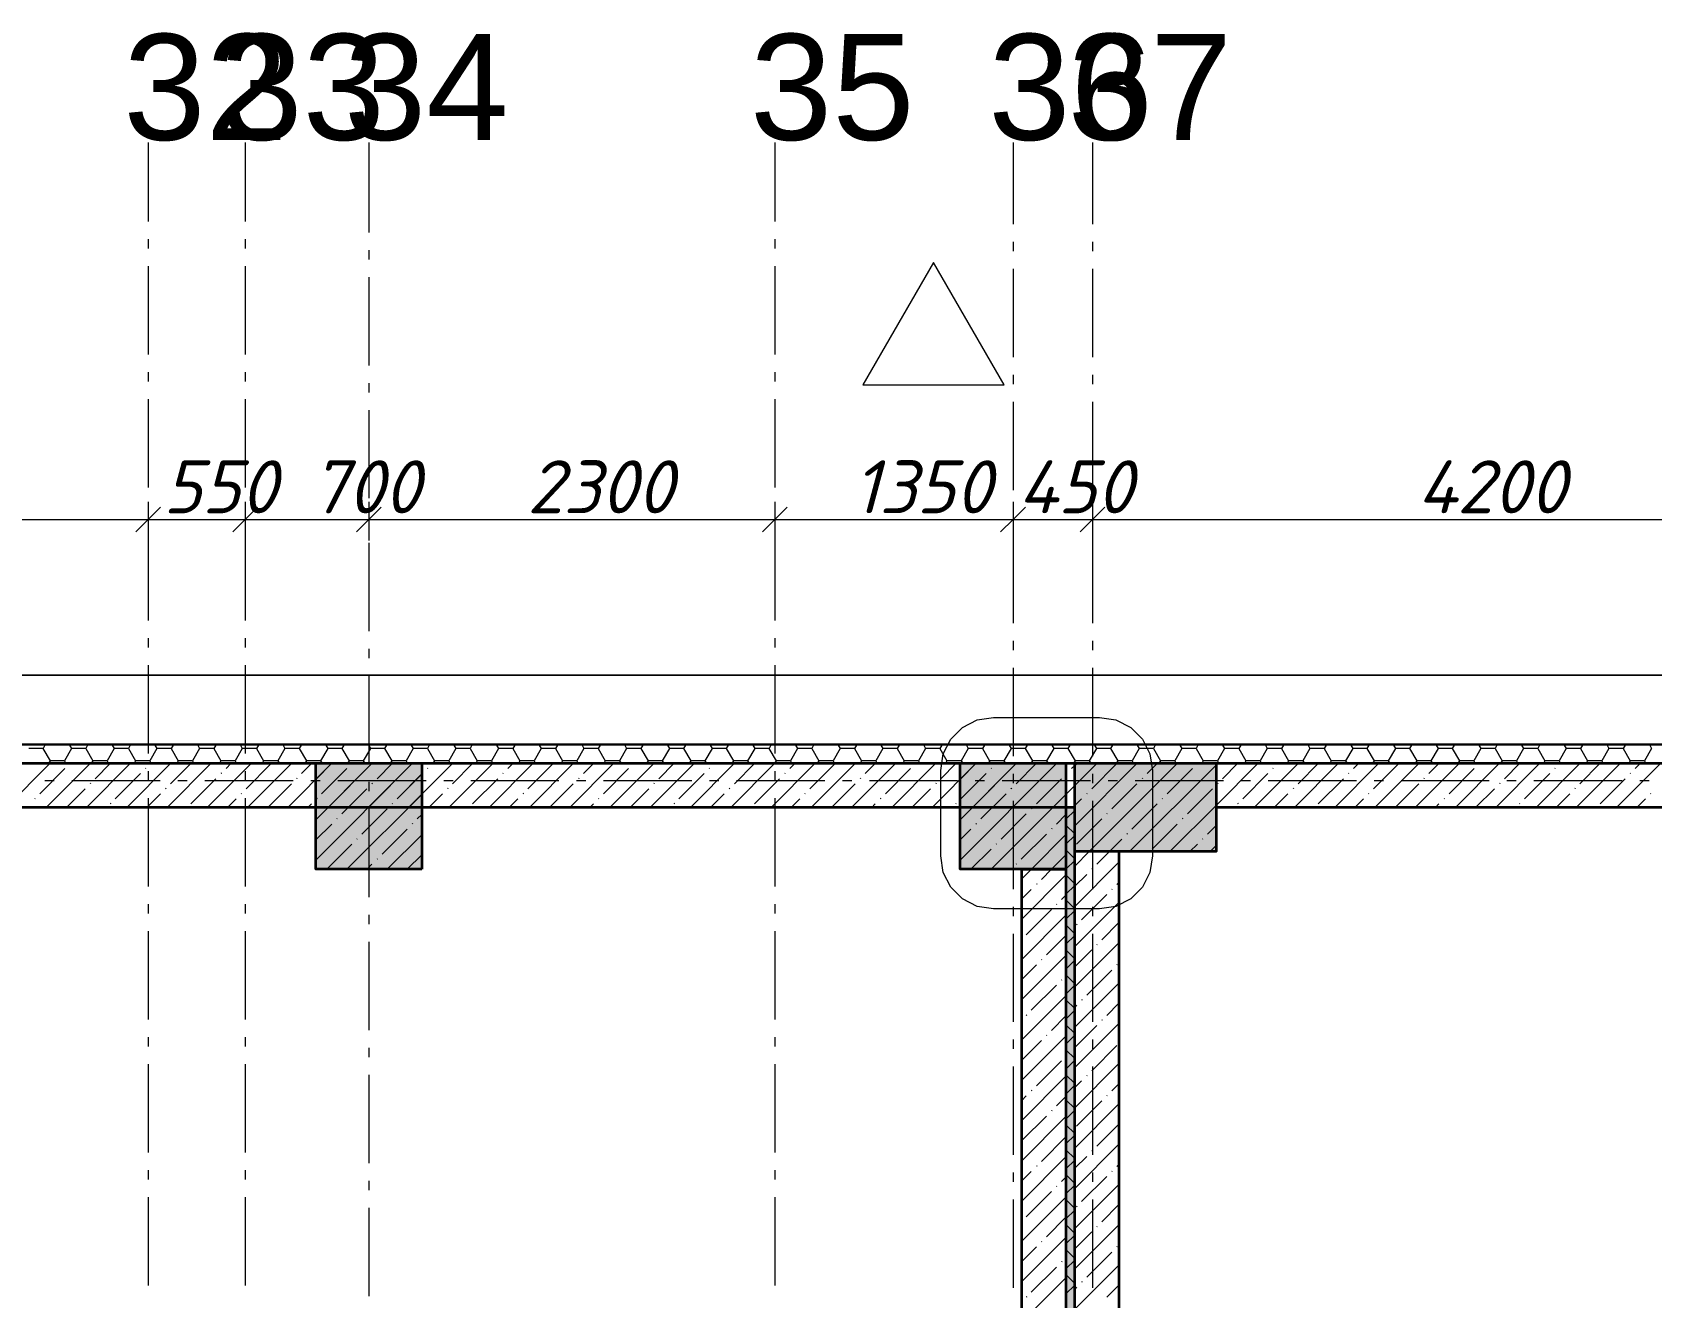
# Model space of a CAD drawing. Header units: millimetres. Extents: x -81576 to 1046824, y -248937 to 691537.
# Drawn here: x 144131 to 153304, y 679416 to 686580 of the extents above; entities that cross this region are included whole.
import ezdxf

# ---------------------------------------------------------------- set-up
doc = ezdxf.new("R2010")
doc.units = ezdxf.units.MM
doc.layers.add('PDF _Геометрия', color=7, linetype='Continuous', true_color=0x1d1d1d)
doc.layers.add('PDF _Сплошная заливка', color=7, linetype='Continuous', true_color=0xffffff)
doc.layers.add('PDF _Текст', color=7, linetype='Continuous')
doc.styles.add('PDF ArialMT', font='arial.ttf')
doc.styles.add('PDF ISOCPEUR Italic', font='isocpeui.ttf')

msp = doc.modelspace()

# ---------------------------------------------------------------- hatches: boundary and pattern name
at = {"layer": 'PDF _Сплошная заливка', "true_color": 0x636466, "transparency": 33554559}
for points in [[(145736, 681841.1), (146336, 681841.1), (146336, 682441.1), (145736, 682441.1)], [(149386, 681841.1), (149986, 681841.1), (149986, 682441.1), (149386, 682441.1)], [(150036, 681941.1), (150836, 681941.1), (150836, 682441.1), (150036, 682441.1)], [(149986, 664541.1), (150036, 664541.1), (150036, 682191.1), (149986, 682191.1)]]:
    msp.add_hatch(color=251, dxfattribs=at).paths.add_polyline_path(points)

# ---------------------------------------------------------------- linework, layer by layer
at = {"layer": 'PDF _Геометрия', "color": 7, "lineweight": 9}
for points in [[(144786, 685956.9), (144786, 685508.3)], [(145336, 685956.9), (145336, 685508.3)], [(146036, 685956.9), (146036, 685447.3)], [(148336, 685956.9), (148336, 685508.3)], [(149686, 685956.9), (149686, 685493.8)], [(150136, 685956.9), (150136, 685493.8)], [(144786, 685408.3), (144786, 685355.4)], [(145336, 685408.3), (145336, 685355.4)], [(148336, 685408.3), (148336, 685355.4)], [(146036, 685347.3), (146036, 685294.4)], [(149686, 685393.8), (149686, 685340.9)], [(150136, 685393.8), (150136, 685340.9)], [(144786, 685255.4), (144786, 684755.4)], [(145336, 685255.4), (145336, 684755.4)], [(148336, 685255.4), (148336, 684755.4)], [(149686, 685240.9), (149686, 684740.9)], [(150136, 685240.9), (150136, 684740.9)], [(146036, 685194.4), (146036, 684694.4)], [(144786, 684655.4), (144786, 684602.4)], [(145336, 684655.4), (145336, 684602.4)], [(146036, 684594.4), (146036, 684541.5)], [(148336, 684655.4), (148336, 684602.4)], [(149686, 684640.9), (149686, 684588)], [(150136, 684640.9), (150136, 684588)], [(144786, 684502.4), (144786, 684002.4)], [(145336, 684502.4), (145336, 684002.4)], [(148336, 684502.4), (148336, 684002.4)], [(146036, 684441.5), (146036, 683941.5)], [(149686, 684488), (149686, 683988)], [(150136, 684488), (150136, 683988)], [(144856, 683892), (144786, 683822), (144716, 683752)], [(144786, 683921), (144786, 683822), (144786, 683702)], [(144786, 683902.4), (144786, 683849.5)], [(145406, 683892), (145336, 683822), (145266, 683752)], [(145336, 683921), (145336, 683822), (145336, 683702)], [(145336, 683902.4), (145336, 683849.5)], [(146106, 683892), (146036, 683822), (145966, 683752)], [(146036, 683921), (146036, 683822), (146036, 683702)], [(148406, 683892), (148336, 683822), (148266, 683752)], [(148336, 683921), (148336, 683822), (148336, 683702)], [(148336, 683902.4), (148336, 683849.5)], [(149756, 683892), (149686, 683822), (149616, 683752)], [(149686, 683921), (149686, 683822), (149686, 683702)], [(149686, 683888), (149686, 683835.1)], [(150206, 683892), (150136, 683822), (150066, 683752)], [(150136, 683921), (150136, 683822), (150136, 683702)], [(150136, 683888), (150136, 683835.1)], [(117786, 683822), (120786, 683822), (121116, 683822), (123386, 683822), (126786, 683822), (128786, 683822), (129786, 683822), (132136, 683822), (134436, 683822), (135786, 683822), (138786, 683822), (142086, 683822), (144786, 683822), (145336, 683822), (146036, 683822), (148336, 683822), (149686, 683822), (150136, 683822), (154336, 683822), (156836, 683822), (157336, 683822), (162836, 683822)], [(146036, 683841.5), (146036, 683788.6)], [(144786, 683749.5), (144786, 683249.5)], [(145336, 683749.5), (145336, 683249.5)], [(146036, 683688.6), (146036, 683188.6)], [(148336, 683749.5), (148336, 683249.5)], [(149686, 683735.1), (149686, 683235.1)], [(150136, 683735.1), (150136, 683235.1)], [(144786, 683149.5), (144786, 683096.6)], [(145336, 683149.5), (145336, 683096.6)], [(148336, 683149.5), (148336, 683096.6)], [(149686, 683135.1), (149686, 683082.1)], [(150136, 683135.1), (150136, 683082.1)], [(146036, 683088.6), (146036, 683035.7)], [(144786, 682996.6), (144786, 682496.6)], [(145336, 682996.6), (145336, 682496.6)], [(146036, 682935.7), (146036, 682435.7)], [(148336, 682996.6), (148336, 682496.6)], [(149686, 682982.1), (149686, 682482.1)], [(150136, 682982.1), (150136, 682482.1)], [(176286, 682443.1), (134085.7, 682443.1)], [(176286, 682441.1), (134085.7, 682441.1)], [(144786, 682396.6), (144786, 682343.7)], [(145336, 682396.6), (145336, 682343.7)], [(148336, 682396.6), (148336, 682343.7)], [(149686, 682382.1), (149686, 682329.2)], [(150136, 682382.1), (150136, 682329.2)], [(144254.9, 682341.1), (144202, 682341.1)], [(144854.9, 682341.1), (144354.9, 682341.1)], [(145007.8, 682341.1), (144954.9, 682341.1)], [(145607.8, 682341.1), (145107.8, 682341.1)], [(145760.7, 682341.1), (145707.8, 682341.1)], [(146360.7, 682341.1), (145860.7, 682341.1)], [(146036, 682335.7), (146036, 682282.8)], [(146513.7, 682341.1), (146460.7, 682341.1)], [(147113.7, 682341.1), (146613.7, 682341.1)], [(147266.6, 682341.1), (147213.7, 682341.1)], [(147866.6, 682341.1), (147366.6, 682341.1)], [(148019.5, 682341.1), (147966.6, 682341.1)], [(148619.5, 682341.1), (148119.5, 682341.1)], [(148772.4, 682341.1), (148719.5, 682341.1)], [(149372.4, 682341.1), (148872.4, 682341.1)], [(149525.3, 682341.1), (149472.4, 682341.1)], [(150125.3, 682341.1), (149625.3, 682341.1)], [(150278.2, 682341.1), (150225.3, 682341.1)], [(150878.2, 682341.1), (150378.2, 682341.1)], [(151031.2, 682341.1), (150978.2, 682341.1)], [(151631.2, 682341.1), (151131.2, 682341.1)], [(151784.1, 682341.1), (151731.2, 682341.1)], [(152384.1, 682341.1), (151884.1, 682341.1)], [(152537, 682341.1), (152484.1, 682341.1)], [(153137, 682341.1), (152637, 682341.1)], [(153289.9, 682341.1), (153237, 682341.1)], [(144786, 682243.7), (144786, 681743.7)], [(145336, 682243.7), (145336, 681743.7)], [(148336, 682243.7), (148336, 681743.7)], [(149686, 682229.2), (149686, 681729.2)], [(150136, 682229.2), (150136, 681729.2)], [(146036, 682182.8), (146036, 681682.8)], [(144786, 681643.7), (144786, 681590.8)], [(145336, 681643.7), (145336, 681590.8)], [(146036, 681582.8), (146036, 681529.8)], [(148336, 681643.7), (148336, 681590.8)], [(149686, 681629.2), (149686, 681576.3)], [(150136, 681629.2), (150136, 681576.3)], [(144786, 681490.8), (144786, 680990.8)], [(145336, 681490.8), (145336, 680990.8)], [(148336, 681490.8), (148336, 680990.8)], [(149686, 681476.3), (149686, 680976.3)], [(150136, 681476.3), (150136, 680976.3)], [(146036, 681429.8), (146036, 680929.8)], [(144786, 680890.8), (144786, 680837.9)], [(145336, 680890.8), (145336, 680837.9)], [(146036, 680829.8), (146036, 680776.9)], [(148336, 680890.8), (148336, 680837.9)], [(149686, 680876.3), (149686, 680823.4)], [(150136, 680876.3), (150136, 680823.4)], [(144786, 680737.9), (144786, 680237.9)], [(145336, 680737.9), (145336, 680237.9)], [(148336, 680737.9), (148336, 680237.9)], [(146036, 680676.9), (146036, 680176.9)], [(149686, 680723.4), (149686, 680223.4)], [(150136, 680723.4), (150136, 680223.4)], [(144786, 680137.9), (144786, 680084.9)], [(145336, 680137.9), (145336, 680084.9)], [(148336, 680137.9), (148336, 680084.9)], [(149686, 680123.4), (149686, 680070.5)], [(150136, 680123.4), (150136, 680070.5)], [(146036, 680076.9), (146036, 680024)], [(144786, 679984.9), (144786, 679484.9)], [(145336, 679984.9), (145336, 679484.9)], [(146036, 679924), (146036, 679424)], [(148336, 679984.9), (148336, 679484.9)], [(149686, 679970.5), (149686, 679470.5)], [(150136, 679970.5), (150136, 679470.5)]]:
    msp.add_lwpolyline(points, dxfattribs=at)
for points in [[(149636.2, 684584.5), (149236, 685277.7), (148835.8, 684584.5)], [(201544, 682941.1), (96896, 682941.1), (96896, 651568.6), (96896, 682941.1)], [(149400, 681673.7), (149333.6, 681740), (149291, 681823.7), (149276.3, 681916.4), (149276.3, 682401.1), (149291, 682493.8), (149333.6, 682577.5), (149400, 682643.8), (149483.6, 682686.4), (149576.3, 682701.1), (150176.1, 682701.1), (150268.8, 682686.4), (150352.5, 682643.8), (150418.8, 682577.5), (150461.4, 682493.8), (150476.1, 682401.1), (150476.1, 681916.4), (150461.4, 681823.7), (150418.8, 681740), (150352.5, 681673.7), (150268.8, 681631), (150176.1, 681616.4), (149576.3, 681616.4), (149483.6, 681631)]]:
    msp.add_lwpolyline(points, close=True, dxfattribs=at)
at = {"layer": 'PDF _Геометрия', "color": 7, "lineweight": 13}
for points in [[(97276, 669786.1), (97276, 682551.1), (97386, 682551.1), (201086, 682551.1), (201196, 682551.1), (201196, 637747.2)], [(176286, 682543.1), (134085.7, 682543.1)]]:
    msp.add_lwpolyline(points, dxfattribs=at)
at = {"layer": 'PDF _Геометрия', "lineweight": 9}
for points in [[(144190.8, 682524.3), (144110.1, 682524.3)], [(144190.7, 682524.3), (144231.1, 682454.5)], [(144201.6, 682543.1), (144190.8, 682524.4)], [(144352, 682524.4), (144311.7, 682454.5)], [(144341.2, 682543.1), (144352, 682524.3)], [(144432.7, 682524.3), (144352, 682524.3)], [(144443.5, 682543.1), (144432.7, 682524.4)], [(144432.7, 682524.3), (144473, 682454.5)], [(144594, 682524.4), (144553.7, 682454.5)], [(144583.1, 682543.1), (144594, 682524.3)], [(144674.6, 682524.3), (144594, 682524.3)], [(144685.5, 682543.1), (144674.6, 682524.4)], [(144674.6, 682524.3), (144714.9, 682454.5)], [(144835.9, 682524.4), (144795.6, 682454.5)], [(144825.1, 682543.1), (144835.9, 682524.3)], [(144916.6, 682524.3), (144835.9, 682524.3)], [(144916.5, 682524.3), (144956.9, 682454.5)], [(144927.4, 682543.1), (144916.6, 682524.4)], [(145077.9, 682524.4), (145037.5, 682454.5)], [(145067, 682543.1), (145077.8, 682524.3)], [(145158.5, 682524.3), (145077.9, 682524.3)], [(145169.3, 682543.1), (145158.5, 682524.4)], [(145158.5, 682524.3), (145198.8, 682454.5)], [(145319.8, 682524.4), (145279.5, 682454.5)], [(145308.9, 682543.1), (145319.8, 682524.3)], [(145400.4, 682524.3), (145319.8, 682524.3)], [(145411.3, 682543.1), (145400.4, 682524.4)], [(145400.4, 682524.3), (145440.7, 682454.5)], [(145561.7, 682524.4), (145521.4, 682454.5)], [(145550.9, 682543.1), (145561.7, 682524.3)], [(145642.4, 682524.3), (145561.7, 682524.3)], [(145642.3, 682524.3), (145682.7, 682454.5)], [(145653.2, 682543.1), (145642.4, 682524.4)], [(145803.7, 682524.4), (145763.3, 682454.5)], [(145792.8, 682543.1), (145803.6, 682524.3)], [(145884.3, 682524.3), (145803.7, 682524.3)], [(145895.1, 682543.1), (145884.3, 682524.4)], [(145884.3, 682524.3), (145924.6, 682454.5)], [(146045.6, 682524.4), (146005.3, 682454.5)], [(146034.7, 682543.1), (146045.6, 682524.3)], [(146126.2, 682524.3), (146045.6, 682524.3)], [(146137.1, 682543.1), (146126.2, 682524.4)], [(146126.2, 682524.3), (146166.5, 682454.5)], [(146287.5, 682524.4), (146247.2, 682454.5)], [(146276.7, 682543.1), (146287.5, 682524.3)], [(146368.2, 682524.3), (146287.5, 682524.3)], [(146379, 682543.1), (146368.2, 682524.4)], [(146368.2, 682524.3), (146408.5, 682454.5)], [(146529.5, 682524.4), (146489.1, 682454.5)], [(146518.6, 682543.1), (146529.4, 682524.3)], [(146610.1, 682524.3), (146529.5, 682524.3)], [(146620.9, 682543.1), (146610.1, 682524.4)], [(146610.1, 682524.3), (146650.4, 682454.5)], [(146771.4, 682524.4), (146731.1, 682454.5)], [(146760.5, 682543.1), (146771.4, 682524.3)], [(146852, 682524.3), (146771.4, 682524.3)], [(146862.9, 682543.1), (146852, 682524.4)], [(146852, 682524.3), (146892.3, 682454.5)], [(147013.3, 682524.4), (146973, 682454.5)], [(147002.5, 682543.1), (147013.3, 682524.3)], [(147094, 682524.3), (147013.3, 682524.3)], [(147104.8, 682543.1), (147094, 682524.4)], [(147094, 682524.3), (147134.3, 682454.5)], [(147255.3, 682524.4), (147214.9, 682454.5)], [(147244.4, 682543.1), (147255.3, 682524.3)], [(147335.9, 682524.3), (147255.3, 682524.3)], [(147346.7, 682543.1), (147335.9, 682524.4)], [(147335.9, 682524.3), (147376.2, 682454.5)], [(147497.2, 682524.4), (147456.9, 682454.5)], [(147486.3, 682543.1), (147497.2, 682524.3)], [(147577.8, 682524.3), (147497.2, 682524.3)], [(147588.7, 682543.1), (147577.8, 682524.4)], [(147577.8, 682524.3), (147618.2, 682454.5)], [(147739.1, 682524.4), (147698.8, 682454.5)], [(147728.3, 682543.1), (147739.1, 682524.3)], [(147819.8, 682524.3), (147739.1, 682524.3)], [(147830.6, 682543.1), (147819.8, 682524.4)], [(147819.8, 682524.3), (147860.1, 682454.5)], [(147981.1, 682524.4), (147940.8, 682454.5)], [(147970.2, 682543.1), (147981.1, 682524.3)], [(148061.7, 682524.3), (147981.1, 682524.3)], [(148072.6, 682543.1), (148061.7, 682524.4)], [(148061.7, 682524.3), (148102, 682454.5)], [(148223, 682524.4), (148182.7, 682454.5)], [(148212.2, 682543.1), (148223, 682524.3)], [(148303.7, 682524.3), (148223, 682524.3)], [(148303.6, 682524.3), (148344, 682454.5)], [(148314.5, 682543.1), (148303.7, 682524.4)], [(148464.9, 682524.4), (148424.6, 682454.5)], [(148454.1, 682543.1), (148464.9, 682524.3)], [(148545.6, 682524.3), (148464.9, 682524.3)], [(148556.4, 682543.1), (148545.6, 682524.4)], [(148545.6, 682524.3), (148585.9, 682454.5)], [(148706.9, 682524.4), (148666.6, 682454.5)], [(148696, 682543.1), (148706.9, 682524.3)], [(148787.5, 682524.3), (148706.9, 682524.3)], [(148798.4, 682543.1), (148787.5, 682524.4)], [(148787.5, 682524.3), (148827.8, 682454.5)], [(148948.8, 682524.4), (148908.5, 682454.5)], [(148938, 682543.1), (148948.8, 682524.3)], [(149029.5, 682524.3), (148948.8, 682524.3)], [(149029.4, 682524.3), (149069.8, 682454.5)], [(149040.3, 682543.1), (149029.5, 682524.4)], [(149190.7, 682524.4), (149150.4, 682454.5)], [(149179.9, 682543.1), (149190.7, 682524.3)], [(149271.4, 682524.3), (149190.7, 682524.3)], [(149282.2, 682543.1), (149271.4, 682524.4)], [(149271.4, 682524.3), (149311.7, 682454.5)], [(149432.7, 682524.4), (149392.4, 682454.5)], [(149421.8, 682543.1), (149432.7, 682524.3)], [(149513.3, 682524.3), (149432.7, 682524.3)], [(149524.2, 682543.1), (149513.3, 682524.4)], [(149513.3, 682524.3), (149553.6, 682454.5)], [(149674.6, 682524.4), (149634.3, 682454.5)], [(149663.8, 682543.1), (149674.6, 682524.3)], [(149755.3, 682524.3), (149674.6, 682524.3)], [(149755.2, 682524.3), (149795.6, 682454.5)], [(149766.1, 682543.1), (149755.3, 682524.4)], [(149916.6, 682524.4), (149876.2, 682454.5)], [(149905.7, 682543.1), (149916.5, 682524.3)], [(149997.2, 682524.3), (149916.6, 682524.3)], [(150008, 682543.1), (149997.2, 682524.4)], [(149997.2, 682524.3), (150037.5, 682454.5)], [(150158.5, 682524.4), (150118.2, 682454.5)], [(150147.6, 682543.1), (150158.5, 682524.3)], [(150239.1, 682524.3), (150158.5, 682524.3)], [(150250, 682543.1), (150239.1, 682524.4)], [(150239.1, 682524.3), (150279.4, 682454.5)], [(150400.4, 682524.4), (150360.1, 682454.5)], [(150389.6, 682543.1), (150400.4, 682524.3)], [(150481.1, 682524.3), (150400.4, 682524.3)], [(150491.9, 682543.1), (150481.1, 682524.4)], [(150481.1, 682524.3), (150521.4, 682454.5)], [(150642.4, 682524.4), (150602, 682454.5)], [(150631.5, 682543.1), (150642.3, 682524.3)], [(150723, 682524.3), (150642.4, 682524.3)], [(150733.8, 682543.1), (150723, 682524.4)], [(150723, 682524.3), (150763.3, 682454.5)], [(150884.3, 682524.4), (150844, 682454.5)], [(150873.4, 682543.1), (150884.3, 682524.3)], [(150964.9, 682524.3), (150884.3, 682524.3)], [(150975.8, 682543.1), (150964.9, 682524.4)], [(150964.9, 682524.3), (151005.2, 682454.5)], [(151126.2, 682524.4), (151085.9, 682454.5)], [(151115.4, 682543.1), (151126.2, 682524.3)], [(151206.9, 682524.3), (151126.2, 682524.3)], [(151217.7, 682543.1), (151206.9, 682524.4)], [(151206.9, 682524.3), (151247.2, 682454.5)], [(151368.2, 682524.4), (151327.8, 682454.5)], [(151357.3, 682543.1), (151368.1, 682524.3)], [(151448.8, 682524.3), (151368.2, 682524.3)], [(151459.6, 682543.1), (151448.8, 682524.4)], [(151448.8, 682524.3), (151489.1, 682454.5)], [(151610.1, 682524.4), (151569.8, 682454.5)], [(151599.2, 682543.1), (151610.1, 682524.3)], [(151690.7, 682524.3), (151610.1, 682524.3)], [(151701.6, 682543.1), (151690.7, 682524.4)], [(151690.7, 682524.3), (151731, 682454.5)], [(151852, 682524.4), (151811.7, 682454.5)], [(151841.2, 682543.1), (151852, 682524.3)], [(151932.7, 682524.3), (151852, 682524.3)], [(151943.5, 682543.1), (151932.7, 682524.4)], [(151932.7, 682524.3), (151973, 682454.5)], [(152094, 682524.4), (152053.6, 682454.5)], [(152083.1, 682543.1), (152094, 682524.3)], [(152174.6, 682524.3), (152094, 682524.3)], [(152185.4, 682543.1), (152174.6, 682524.4)], [(152174.6, 682524.3), (152214.9, 682454.5)], [(152335.9, 682524.4), (152295.6, 682454.5)], [(152325, 682543.1), (152335.9, 682524.3)], [(152416.6, 682524.3), (152335.9, 682524.3)], [(152416.5, 682524.3), (152456.9, 682454.5)], [(152427.4, 682543.1), (152416.6, 682524.4)], [(152577.8, 682524.4), (152537.5, 682454.5)], [(152567, 682543.1), (152577.8, 682524.3)], [(152658.5, 682524.3), (152577.8, 682524.3)], [(152669.3, 682543.1), (152658.5, 682524.4)], [(152658.5, 682524.3), (152698.8, 682454.5)], [(152819.8, 682524.4), (152779.5, 682454.5)], [(152808.9, 682543.1), (152819.8, 682524.3)], [(152900.4, 682524.3), (152819.8, 682524.3)], [(152911.3, 682543.1), (152900.4, 682524.4)], [(152900.4, 682524.3), (152940.7, 682454.5)], [(153061.7, 682524.4), (153021.4, 682454.5)], [(153050.9, 682543.1), (153061.7, 682524.3)], [(153142.4, 682524.3), (153061.7, 682524.3)], [(153142.3, 682524.3), (153182.7, 682454.5)], [(153153.2, 682543.1), (153142.4, 682524.4)], [(153303.6, 682524.4), (153263.3, 682454.5)], [(153292.8, 682543.1), (153303.6, 682524.3)], [(144231.2, 682441.1), (143981.2, 682191.1)], [(144315.2, 682411.1), (144172.7, 682268.5)], [(144459.3, 682441.1), (144209.3, 682191.1)], [(144231.1, 682454.5), (144224.5, 682443.1)], [(144311.7, 682454.5), (144231.1, 682454.5)], [(144311.7, 682454.5), (144318.3, 682443.1)], [(144345.3, 682441.1), (144343.7, 682439.6)], [(144687.4, 682441.1), (144437.4, 682191.1)], [(144473, 682454.5), (144466.4, 682443.1)], [(144553.7, 682454.5), (144473, 682454.5)], [(144573.4, 682441.1), (144486.3, 682354)], [(144553.6, 682454.5), (144560.2, 682443.1)], [(144742.9, 682382.6), (144600.3, 682240)], [(144915.5, 682441.1), (144665.5, 682191.1)], [(144714.9, 682454.5), (144708.4, 682443.1)], [(144795.6, 682454.5), (144714.9, 682454.5)], [(144773.8, 682413.4), (144771.4, 682411.1)], [(144795.6, 682454.5), (144802.2, 682443.1)], [(144801.5, 682441.1), (144799.9, 682439.6)], [(145143.6, 682441.1), (144893.6, 682191.1)], [(145029.6, 682441.1), (144914, 682325.5)], [(144956.9, 682454.5), (144950.3, 682443.1)], [(145037.5, 682454.5), (144956.9, 682454.5)], [(145037.5, 682454.5), (145044.1, 682443.1)], [(145371.7, 682441.1), (145121.7, 682191.1)], [(145198.8, 682454.5), (145192.2, 682443.1)], [(145279.5, 682454.5), (145198.8, 682454.5)], [(145201.5, 682384.9), (145199.1, 682382.6)], [(145257.7, 682441.1), (145227.6, 682411.1)], [(145279.4, 682454.5), (145286, 682443.1)], [(145484.2, 682439.6), (145341.7, 682297)], [(145599.8, 682441.1), (145349.8, 682191.1)], [(145440.8, 682454.5), (145434.2, 682443.1)], [(145521.4, 682454.5), (145440.8, 682454.5)], [(145521.4, 682454.5), (145528, 682443.1)], [(145736, 682349.2), (145827.9, 682441.1), (145577.9, 682191.1)], [(145713.9, 682441.1), (145655.3, 682382.6)], [(145682.7, 682454.5), (145676.1, 682443.1)], [(145763.3, 682454.5), (145682.7, 682454.5)], [(145736, 682121.1), (146056, 682441.1), (145806, 682191.1)], [(145736, 681893), (146284.1, 682441.1), (146034.1, 682191.1)], [(145763.3, 682454.5), (145769.9, 682443.1)], [(145924.6, 682454.5), (145918, 682443.1)], [(146005.3, 682454.5), (145924.6, 682454.5)], [(146005.3, 682454.5), (146011.8, 682443.1)], [(146166.6, 682454.5), (146160, 682443.1)], [(146247.2, 682454.5), (146166.6, 682454.5)], [(146339.6, 682382.6), (146197, 682240), (146336, 682379)], [(146247.2, 682454.5), (146253.8, 682443.1)], [(146512.2, 682441.1), (146262.2, 682191.1)], [(146370.5, 682413.4), (146368.1, 682411.1)], [(146398.2, 682441.1), (146396.6, 682439.6)], [(146408.5, 682454.5), (146401.9, 682443.1)], [(146489.1, 682454.5), (146408.5, 682454.5)], [(146489.1, 682454.5), (146495.7, 682443.1)], [(146740.3, 682441.1), (146490.3, 682191.1)], [(146626.3, 682441.1), (146510.7, 682325.5)], [(146650.4, 682454.5), (146643.8, 682443.1)], [(146731.1, 682454.5), (146650.4, 682454.5)], [(146968.4, 682441.1), (146718.4, 682191.1)], [(146731.1, 682454.5), (146737.6, 682443.1)], [(146798.2, 682384.9), (146795.8, 682382.6)], [(146854.4, 682441.1), (146824.3, 682411.1)], [(146892.4, 682454.5), (146885.8, 682443.1)], [(146973, 682454.5), (146892.4, 682454.5)], [(147080.9, 682439.6), (146938.3, 682297)], [(147196.5, 682441.1), (146946.5, 682191.1)], [(146973, 682454.5), (146979.6, 682443.1)], [(147134.3, 682454.5), (147127.7, 682443.1)], [(147214.9, 682454.5), (147134.3, 682454.5)], [(147424.6, 682441.1), (147174.6, 682191.1)], [(147214.9, 682454.5), (147221.5, 682443.1)], [(147310.5, 682441.1), (147252, 682382.6)], [(147508.6, 682411.1), (147366, 682268.5)], [(147376.2, 682454.5), (147369.7, 682443.1)], [(147456.9, 682454.5), (147376.2, 682454.5)], [(147652.7, 682441.1), (147402.7, 682191.1)], [(147456.9, 682454.5), (147463.4, 682443.1)], [(147538.6, 682441.1), (147537.1, 682439.6)], [(147618.2, 682454.5), (147611.6, 682443.1)], [(147698.8, 682454.5), (147618.2, 682454.5)], [(147880.8, 682441.1), (147630.8, 682191.1)], [(147766.7, 682441.1), (147679.7, 682354)], [(147698.8, 682454.5), (147705.4, 682443.1)], [(147936.3, 682382.6), (147793.7, 682240)], [(147860.1, 682454.5), (147853.5, 682443.1)], [(148108.9, 682441.1), (147858.9, 682191.1)], [(147940.8, 682454.5), (147860.1, 682454.5)], [(147940.7, 682454.5), (147947.3, 682443.1)], [(147967.2, 682413.4), (147964.8, 682411.1)], [(147994.8, 682441.1), (147993.3, 682439.6)], [(148337, 682441.1), (148087, 682191.1)], [(148102, 682454.5), (148095.5, 682443.1)], [(148182.7, 682454.5), (148102, 682454.5)], [(148222.9, 682441.1), (148107.4, 682325.5)], [(148182.7, 682454.5), (148189.2, 682443.1)], [(148565.1, 682441.1), (148315.1, 682191.1)], [(148344, 682454.5), (148337.4, 682443.1)], [(148424.6, 682454.5), (148344, 682454.5)], [(148394.8, 682384.9), (148392.5, 682382.6)], [(148451, 682441.1), (148421, 682411.1)], [(148424.6, 682454.5), (148431.2, 682443.1)], [(148677.6, 682439.6), (148535, 682297)], [(148793.2, 682441.1), (148543.2, 682191.1)], [(148585.9, 682454.5), (148579.3, 682443.1)], [(148666.6, 682454.5), (148585.9, 682454.5)], [(148666.5, 682454.5), (148673.1, 682443.1)], [(149021.3, 682441.1), (148771.3, 682191.1)], [(148827.8, 682454.5), (148821.3, 682443.1)], [(148908.5, 682454.5), (148827.8, 682454.5)], [(148907.2, 682441.1), (148848.7, 682382.6)], [(148908.5, 682454.5), (148915, 682443.1)], [(149105.3, 682411.1), (148962.7, 682268.5)], [(149249.4, 682441.1), (148999.4, 682191.1)], [(149069.8, 682454.5), (149063.2, 682443.1)], [(149150.4, 682454.5), (149069.8, 682454.5)], [(149135.3, 682441.1), (149133.8, 682439.6)], [(149150.4, 682454.5), (149157, 682443.1)], [(149386, 682349.6), (149477.5, 682441.1), (149227.5, 682191.1)], [(149363.4, 682441.1), (149276.4, 682354)], [(149311.7, 682454.5), (149305.1, 682443.1)], [(149392.4, 682454.5), (149311.7, 682454.5)], [(149386, 682121.5), (149705.6, 682441.1), (149455.6, 682191.1)], [(149386, 681893.4), (149933.7, 682441.1), (149683.7, 682191.1)], [(149392.3, 682454.5), (149398.9, 682443.1)], [(149553.7, 682454.5), (149547.1, 682443.1)], [(149634.3, 682454.5), (149553.7, 682454.5)], [(149634.3, 682454.5), (149640.9, 682443.1)], [(149795.6, 682454.5), (149789, 682443.1)], [(149876.2, 682454.5), (149795.6, 682454.5)], [(149876.2, 682454.5), (149882.8, 682443.1)], [(150161.8, 682441.1), (150036, 682315.3), (149911.8, 682191.1)], [(149991.5, 682384.9), (149989.2, 682382.6)], [(150047.7, 682441.1), (150036, 682429.4), (150017.7, 682411.1)], [(150037.5, 682454.5), (150030.9, 682443.1)], [(150618, 682441.1), (150118, 681941.1), (150036, 681859.1)], [(150389.9, 682441.1), (150036, 682087.2)], [(150118.2, 682454.5), (150037.5, 682454.5)], [(150118.1, 682454.5), (150124.7, 682443.1)], [(150274.3, 682439.6), (150131.7, 682297)], [(150279.5, 682454.5), (150272.9, 682443.1)], [(150360.1, 682454.5), (150279.5, 682454.5)], [(150846.1, 682441.1), (150836, 682431.1), (150346.1, 681941.1)], [(150360.1, 682454.5), (150366.7, 682443.1)], [(150503.9, 682441.1), (150445.4, 682382.6)], [(150521.4, 682454.5), (150514.8, 682443.1)], [(150602, 682454.5), (150521.4, 682454.5)], [(150702, 682411.1), (150559.4, 682268.5)], [(151074.2, 682441.1), (150836, 682202.9), (150574.2, 681941.1)], [(150602, 682454.5), (150608.6, 682443.1)], [(150732, 682441.1), (150730.5, 682439.6)], [(150763.3, 682454.5), (150756.7, 682443.1)], [(150844, 682454.5), (150763.3, 682454.5)], [(150844, 682454.5), (150850.5, 682443.1)], [(150960.1, 682441.1), (150873.1, 682354)], [(151129.7, 682382.6), (150987.1, 682240)], [(151005.3, 682454.5), (150998.7, 682443.1)], [(151085.9, 682454.5), (151005.3, 682454.5)], [(151302.3, 682441.1), (151052.3, 682191.1)], [(151085.9, 682454.5), (151092.5, 682443.1)], [(151160.5, 682413.4), (151158.2, 682411.1)], [(151188.2, 682441.1), (151186.7, 682439.6)], [(151247.2, 682454.5), (151240.6, 682443.1)], [(151327.8, 682454.5), (151247.2, 682454.5)], [(151530.4, 682441.1), (151280.4, 682191.1)], [(151416.3, 682441.1), (151300.7, 682325.5)], [(151327.8, 682454.5), (151334.4, 682443.1)], [(151489.1, 682454.5), (151482.6, 682443.1)], [(151569.8, 682454.5), (151489.1, 682454.5)], [(151758.5, 682441.1), (151508.5, 682191.1)], [(151569.8, 682454.5), (151576.3, 682443.1)], [(151588.2, 682384.9), (151585.9, 682382.6)], [(151644.4, 682441.1), (151614.4, 682411.1)], [(151731.1, 682454.5), (151724.5, 682443.1)], [(151871, 682439.6), (151728.4, 682297)], [(151811.7, 682454.5), (151731.1, 682454.5)], [(151986.6, 682441.1), (151736.6, 682191.1)], [(151811.7, 682454.5), (151818.3, 682443.1)], [(152214.7, 682441.1), (151964.7, 682191.1)], [(151973, 682454.5), (151966.4, 682443.1)], [(152053.6, 682454.5), (151973, 682454.5)], [(152100.6, 682441.1), (152042.1, 682382.6)], [(152053.6, 682454.5), (152060.2, 682443.1)], [(152298.7, 682411.1), (152156.1, 682268.5)], [(152442.8, 682441.1), (152192.8, 682191.1)], [(152214.9, 682454.5), (152208.4, 682443.1)], [(152295.6, 682454.5), (152214.9, 682454.5)], [(152295.6, 682454.5), (152302.1, 682443.1)], [(152328.7, 682441.1), (152327.2, 682439.6)], [(152670.9, 682441.1), (152420.9, 682191.1)], [(152456.9, 682454.5), (152450.3, 682443.1)], [(152537.5, 682454.5), (152456.9, 682454.5)], [(152556.8, 682441.1), (152469.7, 682354)], [(152537.5, 682454.5), (152544.1, 682443.1)], [(152726.4, 682382.6), (152583.8, 682240)], [(152899, 682441.1), (152649, 682191.1)], [(152698.8, 682454.5), (152692.2, 682443.1)], [(152779.5, 682454.5), (152698.8, 682454.5)], [(152757.2, 682413.4), (152754.9, 682411.1)], [(152779.4, 682454.5), (152786, 682443.1)], [(152784.9, 682441.1), (152783.4, 682439.6)], [(153127.1, 682441.1), (152877.1, 682191.1)], [(153013, 682441.1), (152897.4, 682325.5)], [(152940.7, 682454.5), (152934.2, 682443.1)], [(153021.4, 682454.5), (152940.7, 682454.5)], [(153021.4, 682454.5), (153027.9, 682443.1)], [(153355.2, 682441.1), (153105.2, 682191.1)], [(153182.7, 682454.5), (153176.1, 682443.1)], [(153184.9, 682384.9), (153182.5, 682382.6)], [(153263.3, 682454.5), (153182.7, 682454.5)], [(153241.1, 682441.1), (153211.1, 682411.1)], [(153263.3, 682454.5), (153269.9, 682443.1)], [(144429.3, 682297), (144323.4, 682191.1)], [(144460.1, 682327.9), (144457.8, 682325.5)], [(144887.8, 682299.4), (144885.5, 682297)], [(145170.6, 682354), (145028, 682211.5)], [(145598.3, 682325.5), (145463.9, 682191.1)], [(145629.2, 682356.4), (145626.8, 682354)], [(145883.4, 682154.5), (146026, 682297), (145920.1, 682191.1)], [(146484.5, 682299.4), (146482.2, 682297)], [(146767.3, 682354), (146624.7, 682211.5)], [(147195, 682325.5), (147060.5, 682191.1)], [(147225.8, 682356.4), (147223.5, 682354)], [(147622.6, 682297), (147516.7, 682191.1)], [(147653.5, 682327.9), (147651.2, 682325.5)], [(148081.2, 682299.4), (148078.8, 682297)], [(148364, 682354), (148221.4, 682211.5)], [(148791.7, 682325.5), (148657.2, 682191.1)], [(148822.5, 682356.4), (148820.2, 682354)], [(149219.3, 682297), (149113.4, 682191.1)], [(149250.2, 682327.9), (149247.8, 682325.5)], [(150388.3, 682325.5), (150245.8, 682183)], [(150419.2, 682356.4), (150416.9, 682354)], [(150816, 682297), (150673.5, 682154.5)], [(150846.9, 682327.9), (150844.5, 682325.5)], [(151274.6, 682299.4), (151272.2, 682297)], [(151557.3, 682354), (151414.8, 682211.5)], [(151985, 682325.5), (151850.6, 682191.1)], [(152015.9, 682356.4), (152013.5, 682354)], [(152412.7, 682297), (152306.8, 682191.1)], [(152443.6, 682327.9), (152441.2, 682325.5)], [(152871.3, 682299.4), (152868.9, 682297)], [(153154, 682354), (153011.5, 682211.5)], [(144146.5, 682242.4), (144144.1, 682240)], [(144574.2, 682213.9), (144571.8, 682211.5)], [(144856.9, 682268.5), (144779.6, 682191.1)], [(145284.6, 682240), (145235.8, 682191.1)], [(145315.5, 682270.9), (145313.1, 682268.5)], [(145712.3, 682211.5), (145692, 682191.1)], [(146336, 682264.9), (145912.2, 681841.1)], [(146453.6, 682268.5), (146376.3, 682191.1)], [(146881.3, 682240), (146832.5, 682191.1)], [(146912.2, 682270.9), (146909.8, 682268.5)], [(147309, 682211.5), (147288.6, 682191.1)], [(147339.9, 682242.4), (147337.5, 682240)], [(147767.6, 682213.9), (147765.2, 682211.5)], [(148050.3, 682268.5), (147972.9, 682191.1)], [(148478, 682240), (148429.1, 682191.1)], [(148508.9, 682270.9), (148506.5, 682268.5)], [(148905.7, 682211.5), (148885.3, 682191.1)], [(148936.6, 682242.4), (148934.2, 682240)], [(149364.3, 682213.9), (149361.9, 682211.5)], [(149504.5, 682125.9), (149647, 682268.5), (149569.6, 682191.1)], [(149986, 682265.3), (149561.8, 681841.1)], [(150074.7, 682240), (150036, 682201.3), (150025.8, 682191.1)], [(150105.6, 682270.9), (150103.2, 682268.5)], [(150502.4, 682211.5), (150359.8, 682068.9)], [(150533.3, 682242.4), (150530.9, 682240)], [(150961, 682213.9), (150958.6, 682211.5)], [(151243.7, 682268.5), (151166.3, 682191.1)], [(151671.4, 682240), (151622.5, 682191.1)], [(151702.3, 682270.9), (151699.9, 682268.5)], [(152099.1, 682211.5), (152078.7, 682191.1)], [(152130, 682242.4), (152127.6, 682240)], [(152557.6, 682213.9), (152555.3, 682211.5)], [(152840.4, 682268.5), (152763, 682191.1)], [(153268.1, 682240), (153219.2, 682191.1)], [(153299, 682270.9), (153296.6, 682268.5)], [(145857.3, 682128.3), (145854.9, 682125.9)], [(146140, 682183), (145997.4, 682040.4)], [(146336, 682150.9), (146311.1, 682125.9)], [(149761.1, 682154.5), (149618.5, 682011.9)], [(149792, 682185.3), (149789.6, 682183)], [(149986, 682151.3), (149932.1, 682097.4)], [(150036, 682174), (149986, 682124)], [(150028, 682191.1), (150036, 682183.2)], [(150188.8, 682125.9), (150046.2, 681983.4)], [(150219.6, 682156.8), (150217.3, 682154.5)], [(150647.3, 682128.3), (150645, 682125.9)], [(145826.4, 682097.4), (145736, 682007.1)], [(145971.3, 682014.3), (145968.9, 682011.9)], [(146254.1, 682068.9), (146111.5, 681926.4)], [(146336, 682036.8), (146140.3, 681841.1)], [(146284.9, 682099.8), (146282.6, 682097.4)], [(149447.4, 682068.9), (149386, 682007.5)], [(149478.3, 682099.8), (149475.9, 682097.4)], [(149875.1, 682040.4), (149732.6, 681897.8)], [(149986, 682037.2), (149789.9, 681841.1), (149736, 681787.2)], [(149906, 682071.3), (149903.6, 682068.9)], [(149986, 682091.7), (150036, 682041.7)], [(150036, 682032.6), (149986, 681982.6)], [(150333.7, 682042.8), (150331.3, 682040.4)], [(150616.4, 682097.4), (150473.9, 681954.9)], [(150761.4, 682014.3), (150759, 682011.9)], [(150836, 682088.9), (150787.5, 682040.4)], [(145940.4, 681983.4), (145798.2, 681841.1)], [(146336, 681922.8), (146254.4, 681841.1)], [(149561.5, 681954.9), (149447.7, 681841.1)], [(149592.4, 681985.8), (149590, 681983.4)], [(149986, 681923.2), (149903.9, 681841.1), (149846.6, 681783.8)], [(149986, 681950.3), (150036, 681900.3)], [(150302.8, 682011.9), (150232, 681941.1), (150160.2, 681869.3)], [(150730.5, 681983.4), (150688.2, 681941.1)], [(150836, 681974.9), (150802.3, 681941.1)], [(146054.5, 681869.3), (146026.3, 681841.1)], [(146085.3, 681900.2), (146083, 681897.8)], [(149706.4, 681871.7), (149704, 681869.3)], [(150036, 681891.2), (149986, 681841.2)], [(150286, 681881), (150036, 681631)], [(150134.1, 681843.2), (150131.7, 681840.8)], [(149986, 681809.1), (149736, 681559.1)], [(149820.5, 681757.7), (149818.1, 681755.3)], [(149986, 681808.9), (150036, 681758.9)], [(150036, 681749.7), (149986, 681699.7)], [(150103.2, 681812.3), (150036, 681745.1)], [(150286, 681767), (150274.3, 681755.3)], [(149789.6, 681726.8), (149736, 681673.2)], [(149986, 681695.1), (149960.7, 681669.7)], [(149986, 681667.5), (150036, 681617.5)], [(150286, 681653), (150036, 681403)], [(150217.3, 681698.3), (150074.7, 681555.7)], [(150248.1, 681729.1), (150245.8, 681726.8)], [(149986, 681581), (149736, 681331)], [(149903.6, 681612.7), (149761.1, 681470.2)], [(149934.5, 681643.6), (149932.1, 681641.2)], [(150036, 681608.3), (149986, 681558.3)], [(149986, 681467), (149875.1, 681356.1)], [(149986, 681526), (150036, 681476.1)], [(150036, 681466.9), (149986, 681416.9)], [(150048.6, 681529.6), (150046.2, 681527.2)], [(150286, 681538.9), (150188.8, 681441.6)], [(149986, 681384.6), (150036, 681334.6)], [(150286, 681424.9), (150036, 681174.9)], [(150131.7, 681384.6), (150036, 681288.9)], [(150162.6, 681415.5), (150160.2, 681413.1)], [(149986, 681352.9), (149736, 681103)], [(149818.1, 681299.1), (149736, 681217)], [(149849, 681330), (149846.6, 681327.6)], [(150036, 681325.5), (149986, 681275.5)], [(150276.7, 681301.5), (150274.3, 681299.1)], [(149963, 681215.9), (149960.7, 681213.5)], [(149986, 681243.2), (150036, 681193.2)], [(150286, 681196.8), (150036, 680946.8)], [(150245.8, 681270.6), (150103.2, 681128)], [(149986, 681124.9), (149736, 680874.9)], [(149932.1, 681185), (149789.6, 681042.5)], [(150036, 681184), (149986, 681134)], [(149986, 681101.8), (150036, 681051.8)], [(150077.1, 681101.9), (150074.7, 681099.5)], [(149763.4, 681016.3), (149761.1, 681014)], [(149986, 681010.8), (149903.6, 680928.4)], [(150036, 681042.6), (149986, 680992.6)], [(150046.2, 681071), (150036, 681060.8)], [(150286, 681082.7), (150217.3, 681014)], [(149986, 680960.4), (150036, 680910.4)], [(150286, 680968.7), (150036, 680718.7)], [(150160.2, 680956.9), (150036, 680832.7)], [(150191.1, 680987.8), (150188.8, 680985.5)], [(149986, 680896.8), (149736, 680646.8)], [(149846.6, 680871.4), (149736, 680760.8)], [(149877.5, 680902.3), (149875.1, 680899.9)], [(150036, 680901.2), (149986, 680851.2)], [(150274.3, 680842.9), (150131.7, 680700.3)], [(149960.7, 680757.3), (149818.1, 680614.8)], [(149986, 680818.9), (150036, 680768.9)], [(150036, 680759.8), (149986, 680709.8)], [(150286, 680740.6), (150036, 680490.6)], [(149986, 680668.7), (149736, 680418.7)], [(149986, 680677.5), (150036, 680627.5)], [(150074.7, 680643.3), (150036, 680604.6)], [(150105.6, 680674.2), (150103.2, 680671.8)], [(149761.1, 680557.8), (149736, 680532.7)], [(149792, 680588.6), (149789.6, 680586.3)], [(149986, 680554.6), (149932.1, 680500.7)], [(150036, 680618.4), (149986, 680568.4)], [(150219.6, 680560.1), (150217.3, 680557.8)], [(150286, 680626.5), (150245.8, 680586.3)], [(149906, 680474.6), (149903.6, 680472.2)], [(149986, 680536.1), (150036, 680486.1)], [(150036, 680476.9), (149986, 680426.9)], [(150286, 680512.5), (150036, 680262.5)], [(150188.8, 680529.3), (150046.2, 680386.7)], [(149875.1, 680443.7), (149736, 680304.6)], [(149986, 680440.6), (149736, 680190.6)], [(149986, 680394.7), (150036, 680344.7)], [(150286, 680398.4), (150160.2, 680272.6)], [(149986, 680326.5), (149846.6, 680187.1)], [(150036, 680335.5), (149986, 680285.5)], [(150286, 680284.4), (150036, 680034.4)], [(149986, 680212.5), (149736, 679962.5)], [(149986, 680253.3), (150036, 680203.3)], [(150036, 680194.1), (149986, 680144.1)], [(150103.2, 680215.6), (150036, 680148.4)], [(150134.1, 680246.5), (150131.7, 680244.1)], [(149789.6, 680130.1), (149736, 680076.5)], [(149820.5, 680161), (149818.1, 680158.6)], [(149986, 680098.4), (149960.7, 680073.1)], [(149986, 680111.8), (150036, 680061.8)], [(150217.3, 680101.6), (150074.7, 679959)], [(150248.1, 680132.5), (150245.8, 680130.1)], [(150286, 680170.3), (150274.3, 680158.6)], [(149903.6, 680016), (149761.1, 679873.5)], [(149934.5, 680046.9), (149932.1, 680044.5)], [(150036, 680052.7), (149986, 680002.7)], [(150286, 680056.3), (150036, 679806.3)], [(149986, 679984.4), (149736, 679734.4)], [(149986, 679970.4), (150036, 679920.4)], [(150036, 679911.3), (149986, 679861.3)], [(150048.6, 679932.9), (150046.2, 679930.5)], [(150286, 679942.2), (150188.8, 679845)], [(149986, 679870.3), (149875.1, 679759.4)], [(149986, 679829), (150036, 679779)], [(150286, 679828.2), (150036, 679578.2)], [(150162.6, 679818.8), (150160.2, 679816.4)], [(149986, 679756.3), (149736, 679506.3)], [(149849, 679733.3), (149846.6, 679730.9)], [(150036, 679769.8), (149986, 679719.8)], [(150131.7, 679787.9), (150036, 679692.2)], [(149818.1, 679702.4), (149736, 679620.3)], [(149986, 679687.6), (150036, 679637.6)], [(150036, 679628.4), (149986, 679578.4)], [(150245.8, 679673.9), (150103.2, 679531.3)], [(150276.7, 679704.8), (150274.3, 679702.4)], [(149932.1, 679588.3), (149789.6, 679445.8)], [(149963, 679619.2), (149960.7, 679616.9)], [(149986, 679546.1), (150036, 679496.1)], [(150286, 679600.1), (150036, 679350.1)], [(149986, 679528.2), (149736, 679278.2)], [(150036, 679487), (149986, 679437)], [(150046.2, 679474.3), (150036, 679464.1)], [(150077.1, 679505.2), (150074.7, 679502.8)], [(150286, 679486), (150217.3, 679417.3)], [(149763.4, 679419.6), (149761.1, 679417.3)]]:
    msp.add_lwpolyline(points, dxfattribs=at)
at = {"layer": 'PDF _Геометрия', "color": 7, "lineweight": 35}
for points in [[(134085.7, 682441.1), (176286, 682441.1)], [(156086, 664241.1), (156086, 666631.1), (156336, 666631.1), (156336, 664191.1), (157336, 664191.1), (157336, 666631.1), (157586, 666631.1), (157586, 664191.1), (163086, 664191.1), (163086, 663941.1), (157461, 663941.1), (150036, 663941.1), (150036, 664191.1), (150036, 666640.8), (150036, 667140.8), (150036, 682440.8)], [(188186, 682441.1), (192836, 682441.1), (192836, 682191.1), (150836, 682191.1)], [(150036, 682191.1), (134311, 682191.1)], [(150286, 681941.1), (150286, 678941.1)], [(149736, 668421.1), (149736, 681841.1), (149986, 681841.1), (149986, 667140.8), (149986, 666540.8), (149986, 664841.1), (149986, 664591.1), (145036, 664591.1), (145036, 664541.1), (145036, 664291.1), (142386, 664291.1), (142386, 664541.1), (144786, 664541.1), (144786, 664841.1)]]:
    msp.add_lwpolyline(points, dxfattribs=at)
for points in [[(146336, 681841.1), (145736, 681841.1), (145736, 682441.1), (146336, 682441.1)], [(149986, 681841.1), (149386, 681841.1), (149386, 682441.1), (149986, 682441.1)], [(150036, 682441.1), (150836, 682441.1), (150836, 681941.1), (150036, 681941.1)]]:
    msp.add_lwpolyline(points, close=True, dxfattribs=at)
at = {"layer": 'PDF _Геометрия', "lineweight": 9}
for points in [[(145769.3, 682268.5), (145911.9, 682411.1)], [(145940.4, 682439.6), (145942, 682441.1)], [(146083, 682354), (146170.1, 682441.1)], [(149390.4, 682240), (149533, 682382.6)], [(149561.5, 682411.1), (149563.9, 682413.4)], [(149590, 682439.6), (149591.5, 682441.1)], [(149704, 682325.5), (149819.6, 682441.1)], [(146054.5, 682325.5), (146056.8, 682327.9)], [(149675.5, 682297), (149677.9, 682299.4)], [(149818.1, 682211.5), (149960.7, 682354)], [(145740.8, 682240), (145743.2, 682242.4)], [(146168.5, 682211.5), (146170.9, 682213.9)]]:
    msp.add_lwpolyline(points, close=True, dxfattribs=at)
at = {"layer": 'PDF _Геометрия', "color": 7, "lineweight": 13}
msp.add_lwpolyline([(150036, 664541.1), (149986, 664541.1), (149986, 682191.1), (150036, 682191.1)], close=True, dxfattribs=at)

# ---------------------------------------------------------------- texts
at = {"layer": 'PDF _Текст', "attachment_point": 4}
for s, insert, char_height, style in [('32', (144645.8, 686266.6), 600, 'PDF ArialMT'), ('33', (145195.8, 686266.6), 600, 'PDF ArialMT'), ('34', (145895.8, 686266.6), 600, 'PDF ArialMT'), ('35', (148195.8, 686266.6), 600, 'PDF ArialMT'), ('36', (149545.8, 686266.6), 600, 'PDF ArialMT'), ('37', (149995.8, 686266.6), 600, 'PDF ArialMT'), ('550 700', (144871.4, 684006.7), 300, 'PDF ISOCPEUR Italic'), ('2300', (146933.2, 684006.7), 300, 'PDF ISOCPEUR Italic'), ('1350', (148777.3, 684006.7), 300, 'PDF ISOCPEUR Italic'), ('450', (149713.7, 684006.7), 300, 'PDF ISOCPEUR Italic'), ('4200', (151975.5, 684006.7), 300, 'PDF ISOCPEUR Italic')]:
    msp.add_mtext(s, dxfattribs=dict(at, insert=insert, char_height=char_height, style=style))

doc.saveas('drawing.dxf')
